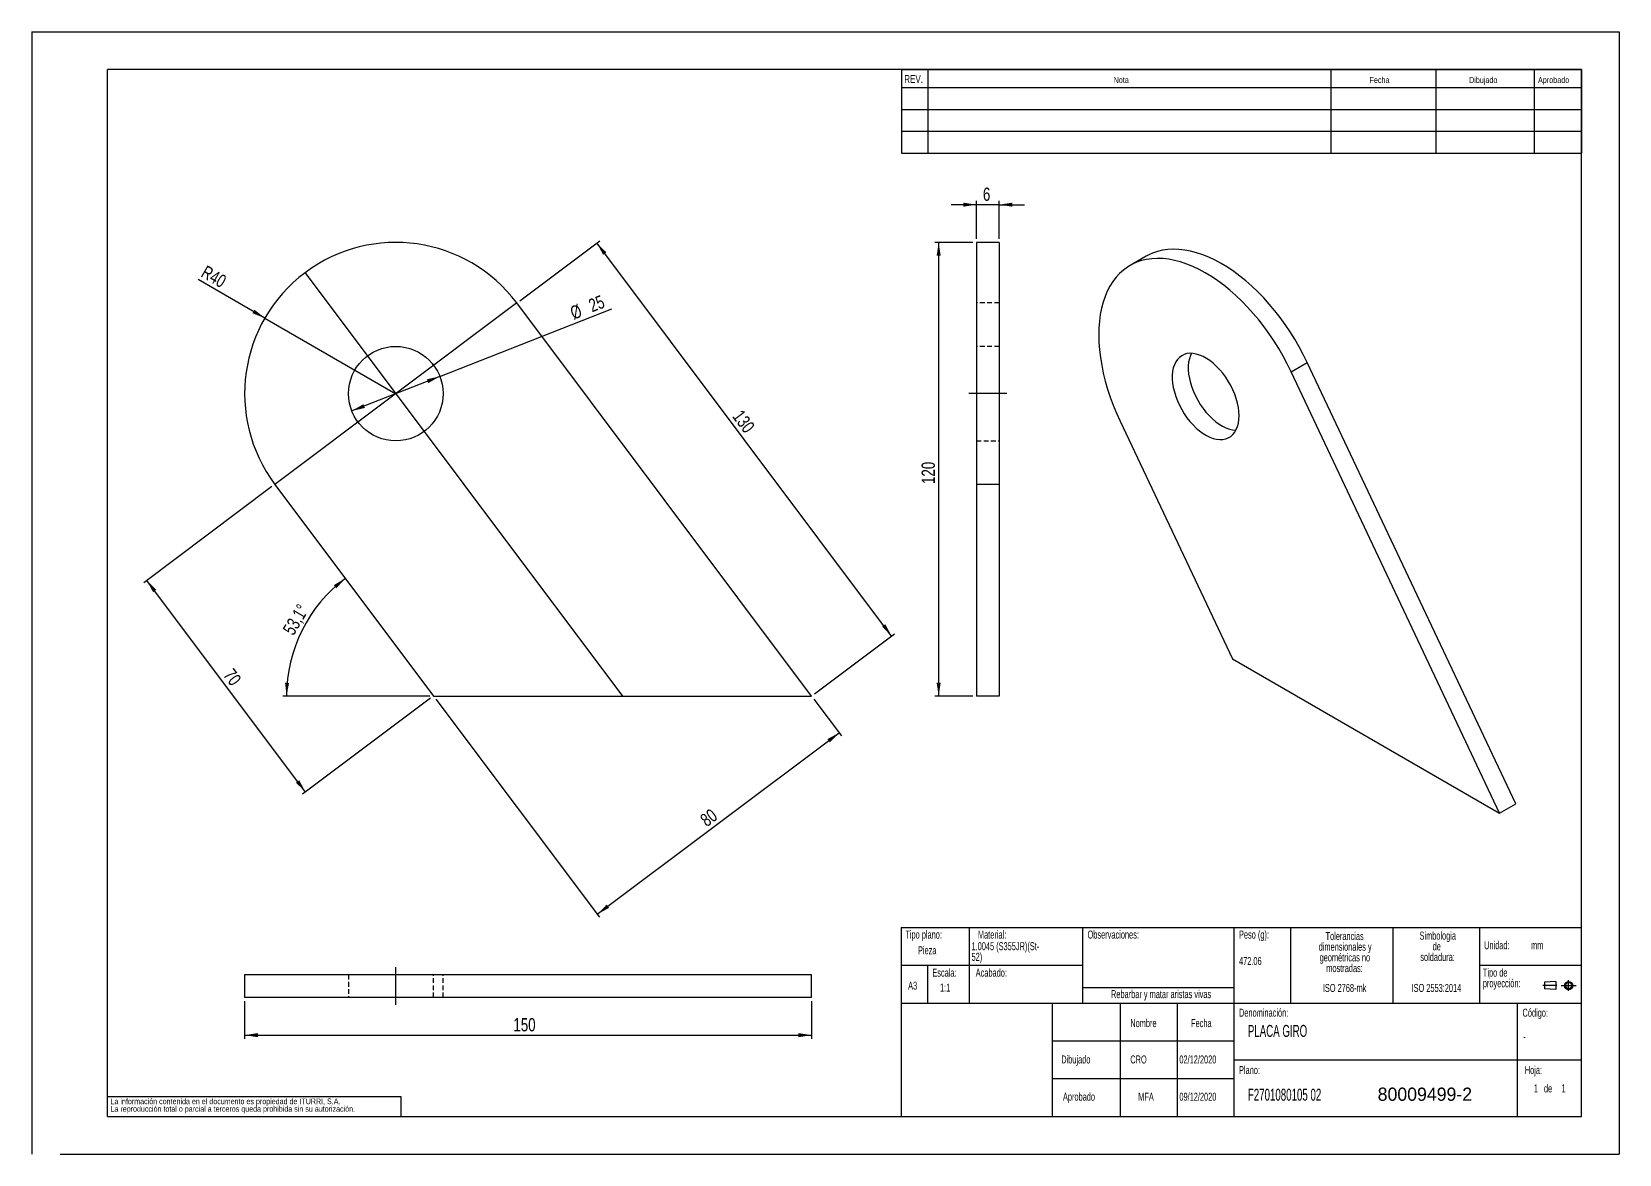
# Model space of a CAD drawing. Extents: x 0 to 2826, y -117 to 813.
# Drawn here: x 0 to 420, y 0 to 297 of the extents above; entities that cross this region are included whole.
import ezdxf

# ---------------------------------------------------------------- set-up
doc = ezdxf.new("R2010")
doc.units = 0
for name, pattern in [('SLD-CENTRADA-DOBLE', [12.7, 6.35, -1.27, 1.27, -1.27, 1.27, -1.27]), ('SLD-CENTRADA-TRAZOS-LARGOS', [19.05, 15.24, -1.27, 1.27, -1.27]), ('SLD-CONTINUA', [0]), ('SLD-DISCONTINUA', [1.905, 1.27, -0.635])]:
    doc.linetypes.add(name, pattern=pattern)
doc.layers.get('0').update_dxf_attribs({"linetype": 'CONTINUOUS'})
doc.layers.add('FORMATO', color=7, linetype='SLD-CONTINUA')
doc.layers.add('SLD-0', color=179, linetype='SLD-CONTINUA')
doc.styles.add('SLDTEXTSTYLE0', font='TXT', dxfattribs={"width": 0.605})
doc.styles.add('SLDTEXTSTYLE1', font='TXT', dxfattribs={"width": 0.75})
doc.dimstyles.new('SLDDIMSTYLE0', dxfattribs={"dimtxt": 3.5, "dimasz": 3.5, "dimexe": 0, "dimexo": 0.0625, "dimgap": 0.875, "dimtad": 1, "dimdec": 1, "dimrnd": 1e-09, "dimzin": 12, "dimdsep": 46, "dimtxsty": 'SLDTEXTSTYLE1', "dimsah": 1, "dimcen": 0.09, "dimadec": 0, "dimazin": 0, "dimtfac": 1, "dimtdec": 1, "dimtofl": 0, "dimtmove": 0, "dimatfit": 3, "dimfxl": 1, "dimtolj": 1, "dimtzin": 12, "dimarcsym": 0})
doc.dimstyles.new('SLDDIMSTYLE1', dxfattribs={"dimtxt": 3.5, "dimasz": 3.5, "dimexe": 0, "dimexo": 0.0625, "dimgap": 0.875, "dimtad": 1, "dimdec": 4, "dimzin": 12, "dimdsep": 46, "dimtxsty": 'SLDTEXTSTYLE1', "dimsah": 1, "dimcen": 0.09, "dimadec": 0, "dimazin": 0, "dimtfac": 1, "dimtdec": 1, "dimtofl": 0, "dimtmove": 0, "dimatfit": 3, "dimfxl": 1, "dimtolj": 1, "dimtzin": 12, "dimarcsym": 0})
doc.dimstyles.new('SLDDIMSTYLE2', dxfattribs={"dimtxt": 3.5, "dimasz": 3.5, "dimexe": 0, "dimexo": 0.0625, "dimgap": 0.875, "dimtad": 1, "dimdec": 1, "dimrnd": 1e-09, "dimzin": 12, "dimdsep": 46, "dimtxsty": 'SLDTEXTSTYLE1', "dimsah": 1, "dimcen": 0, "dimadec": 0, "dimazin": 0, "dimtfac": 1, "dimtdec": 1, "dimtofl": 0, "dimtmove": 0, "dimatfit": 3, "dimfxl": 1, "dimtolj": 1, "dimtzin": 12, "dimarcsym": 0})
doc.dimstyles.new('SLDDIMSTYLE3', dxfattribs={"dimtxt": 3.5, "dimasz": 3.5, "dimexe": 0, "dimexo": 0.0625, "dimgap": 0.875, "dimtad": 1, "dimdec": 1, "dimrnd": 1e-09, "dimzin": 12, "dimdsep": 46, "dimtxsty": 'SLDTEXTSTYLE1', "dimsah": 1, "dimcen": 0, "dimadec": 0, "dimazin": 0, "dimtfac": 1, "dimtdec": 1, "dimtmove": 0, "dimatfit": 3, "dimfxl": 1, "dimtolj": 1, "dimtzin": 12, "dimarcsym": 0})
doc.dimstyles.new('SLDDIMSTYLE4', dxfattribs={"dimtxt": 3.5, "dimasz": 3.5, "dimexe": 0, "dimexo": 0.0625, "dimgap": 0.875, "dimtad": 1, "dimdec": 1, "dimrnd": 1e-09, "dimzin": 12, "dimdsep": 46, "dimtxsty": 'SLDTEXTSTYLE1', "dimsah": 1, "dimcen": 0.09, "dimadec": 0, "dimazin": 0, "dimtfac": 1, "dimtdec": 1, "dimtmove": 0, "dimatfit": 0, "dimfxl": 1, "dimtolj": 1, "dimtzin": 12, "dimarcsym": 0})

# ---------------------------------------------------------------- blocks, each defined once
blk = doc.blocks.new('BLOQUE3')
at = {"color": 7, "linetype": 'SLD-CENTRADA-TRAZOS-LARGOS'}
for p, q in [((397.92, 130.06), (394.8, 130.06)), ((398.88, 130.02), (402.16, 130.02)), ((400.52, 128.85), (400.52, 131.19))]:
    blk.add_line(p, q, dxfattribs=at)
at = {"color": 7, "linetype": 'SLD-CONTINUA'}
for p, q in [((397.68, 130.95), (395.23, 130.77)), ((395.23, 130.77), (395.23, 129.34)), ((397.68, 130.95), (397.68, 129.16)), ((397.68, 129.16), (395.23, 129.34))]:
    blk.add_line(p, q, dxfattribs=at)
for radius in [0.892, 0.713]:
    blk.add_circle((400.52, 130.02), radius, dxfattribs=at)
blk = doc.blocks.new('SW_NOTE_0')
at = {"layer": 'SLD-0', "color": 0, "attachment_point": 2, "style": 'SLDTEXTSTYLE0'}
for s, insert, char_height in [('dimensionales y', (7.54, -0.09), 2.1167), ('Tolerancias', (7.41, 2.73), 2.1167), ('geométricas no', (7.46, -2.92), 2.1167), ('mostradas:', (7.38, -5.74), 2.117)]:
    blk.add_mtext(s, dxfattribs=dict(at, insert=insert, char_height=char_height))
blk = doc.blocks.new('SW_NOTE_0_1')
at = {"layer": 'SLD-0', "color": 0, "attachment_point": 1, "style": 'SLDTEXTSTYLE0'}
for s, insert, char_height in [('Tipo de', (0, 2.73), 2.117), ('proyección:', (0, -0.09), 2.1167)]:
    blk.add_mtext(s, dxfattribs=dict(at, insert=insert, char_height=char_height))
blk = doc.blocks.new('SW_NOTE_0_2')
at = {"layer": 'SLD-0', "color": 0, "char_height": 2.117, "attachment_point": 2, "style": 'SLDTEXTSTYLE0'}
for s, insert in [('Simbologia', (7.11, 2.73)), ('de', (6.84, -0.09)), ('soldadura:', (7.06, -2.92))]:
    blk.add_mtext(s, dxfattribs=dict(at, insert=insert))
blk = doc.blocks.new('SW_NOTE_0_3')
at = {"layer": 'SLD-0', "color": 0, "attachment_point": 1, "style": 'SLDTEXTSTYLE0'}
for s, insert, char_height in [('52)', (0, -0.09), 2.117), ('1.0045 (S355JR)(St-', (0, 2.73), 2.1167)]:
    blk.add_mtext(s, dxfattribs=dict(at, insert=insert, char_height=char_height))
blk = doc.blocks.new('SW_NOTE_0_4')
at = {"layer": 'SLD-0', "color": 0, "char_height": 1.5, "attachment_point": 1, "style": 'SLDTEXTSTYLE1'}
for s, insert in [('La información contenida en el documento es propiedad de ITURRI, S.A.', (0, 1.93)), ('La reproducción total o parcial a terceros queda prohibida sin su autorización.', (0, -0.07))]:
    blk.add_mtext(s, dxfattribs=dict(at, insert=insert))
blk = doc.blocks.new('SW_NOTE_0_5')
at = {"layer": 'SLD-0', "color": 0, "attachment_point": 2, "style": 'SLDTEXTSTYLE0'}
for s, insert, char_height in [('dimensionales y', (7.54, -0.09), 2.1167), ('Tolerancias', (7.41, 2.73), 2.1167), ('geométricas no', (7.46, -2.92), 2.1167), ('mostradas:', (7.38, -5.74), 2.117)]:
    blk.add_mtext(s, dxfattribs=dict(at, insert=insert, char_height=char_height))
blk = doc.blocks.new('SW_NOTE_0_6')
at = {"layer": 'SLD-0', "color": 0, "attachment_point": 1, "style": 'SLDTEXTSTYLE0'}
for s, insert, char_height in [('Tipo de', (0, 2.73), 2.117), ('proyección:', (0, -0.09), 2.1167)]:
    blk.add_mtext(s, dxfattribs=dict(at, insert=insert, char_height=char_height))
blk = doc.blocks.new('SW_NOTE_0_7')
at = {"layer": 'SLD-0', "color": 0, "char_height": 2.117, "attachment_point": 2, "style": 'SLDTEXTSTYLE0'}
for s, insert in [('Simbologia', (7.11, 2.73)), ('de', (6.84, -0.09)), ('soldadura:', (7.06, -2.92))]:
    blk.add_mtext(s, dxfattribs=dict(at, insert=insert))
blk = doc.blocks.new('SW_NOTE_0_8')
at = {"layer": 'SLD-0', "color": 0, "attachment_point": 1, "style": 'SLDTEXTSTYLE0'}
for s, insert, char_height in [('52)', (0, -0.09), 2.117), ('1.0045 (S355JR)(St-', (0, 2.73), 2.1167)]:
    blk.add_mtext(s, dxfattribs=dict(at, insert=insert, char_height=char_height))
blk = doc.blocks.new('SW_NOTE_0_9')
at = {"layer": 'SLD-0', "color": 0, "char_height": 1.5, "attachment_point": 1, "style": 'SLDTEXTSTYLE1'}
for s, insert in [('La información contenida en el documento es propiedad de ITURRI, S.A.', (0, 1.93)), ('La reproducción total o parcial a terceros queda prohibida sin su autorización.', (0, -0.07))]:
    blk.add_mtext(s, dxfattribs=dict(at, insert=insert))
blk = doc.blocks.new('_D')
at = {"layer": 'FORMATO', "color": 7, "transparency": 16777216}
for p, q in [((63.52, 176.64), (29.63, 151.23)), ((72.43, 95.83), (30.43, 151.83)), ((105.52, 120.64), (71.63, 95.23))]:
    blk.add_line(p, q, dxfattribs=at)
for points in [[(30.43, 151.83), (32.1, 148.71), (32.96, 149.35)], [(72.43, 95.83), (70.76, 98.95), (69.9, 98.31)]]:
    blk.add_solid(points, dxfattribs=at)
at = {"layer": 'FORMATO', "color": 7, "transparency": 16777216, "insert": (53.31, 128.85), "char_height": 3.5, "attachment_point": 1, "rotation": 306.8699, "style": 'SLDTEXTSTYLE1'}
blk.add_mtext('70', dxfattribs=at)
blk = doc.blocks.new('_D_1')
at = {"layer": 'FORMATO', "color": 7, "transparency": 16777216}
for p, q in [((129.12, 225.84), (150.29, 241.72)), ((227.49, 137.12), (149.49, 241.12)), ((207.12, 121.84), (228.29, 137.72))]:
    blk.add_line(p, q, dxfattribs=at)
for points in [[(149.49, 241.12), (151.16, 238), (152.02, 238.64)], [(227.49, 137.12), (225.82, 140.24), (224.96, 139.6)]]:
    blk.add_solid(points, dxfattribs=at)
at = {"layer": 'FORMATO', "color": 7, "transparency": 16777216, "insert": (188.01, 197.28), "char_height": 3.5, "attachment_point": 1, "rotation": 306.8699, "style": 'SLDTEXTSTYLE1'}
blk.add_mtext('130', dxfattribs=at)
blk = doc.blocks.new('_D_2')
at = {"layer": 'FORMATO', "color": 7, "transparency": 16777216}
blk.add_line((105.32, 121.24), (66.4, 121.24), dxfattribs=at)
blk.add_arc((106.32, 121.24), 38.92, 126.8699, 180, dxfattribs=at)
for points in [[(82.97, 152.38), (79.92, 150.58), (80.6, 149.74)], [(67.4, 121.24), (68.09, 124.72), (67.02, 124.76)]]:
    blk.add_solid(points, dxfattribs=at)
at = {"layer": 'FORMATO', "color": 7, "transparency": 16777216, "insert": (66.23, 138.82), "char_height": 3.5, "attachment_point": 1, "rotation": 59.1612, "style": 'SLDTEXTSTYLE1'}
blk.add_mtext('53,1°', dxfattribs=at)
blk = doc.blocks.new('_D_3')
at = {"layer": 'FORMATO', "color": 7, "transparency": 16777216}
for q in [(44.01, 231.45), (96.32, 201.24)]:
    blk.add_line((61.68, 221.24), q, dxfattribs=at)
blk.add_solid([(61.68, 221.24), (58.92, 223.46), (58.38, 222.53)], dxfattribs=at)
at = {"layer": 'FORMATO', "color": 7, "transparency": 16777216, "insert": (46.26, 235.35), "char_height": 3.5, "attachment_point": 1, "rotation": 330, "style": 'SLDTEXTSTYLE1'}
blk.add_mtext('R40', dxfattribs=at)
blk = doc.blocks.new('_D_4')
at = {"layer": 'FORMATO', "color": 7, "transparency": 16777216}
for q in [(153.45, 223.65), (84.68, 196.68)]:
    blk.add_line((107.96, 205.81), q, dxfattribs=at)
for points in [[(107.96, 205.81), (104.5, 205.03), (104.9, 204.03)], [(84.68, 196.68), (88.14, 197.46), (87.74, 198.46)]]:
    blk.add_solid(points, dxfattribs=at)
at = {"layer": 'FORMATO', "color": 7, "transparency": 16777216, "char_height": 3.5, "attachment_point": 1, "rotation": 21.4096, "style": 'SLDTEXTSTYLE1'}
for s, insert in [('25', (146.97, 226)), ('%%c', (142.08, 224.03))]:
    blk.add_mtext(s, dxfattribs=dict(at, insert=insert))
blk = doc.blocks.new('_D_5')
at = {"layer": 'FORMATO', "color": 7, "transparency": 16777216}
for p, q in [((106.92, 120.44), (150.22, 62.71)), ((206.92, 120.44), (214.22, 110.71)), ((149.62, 63.51), (213.62, 111.51))]:
    blk.add_line(p, q, dxfattribs=at)
for points in [[(213.62, 111.51), (210.5, 109.84), (211.14, 108.98)], [(149.62, 63.51), (152.74, 65.18), (152.1, 66.04)]]:
    blk.add_solid(points, dxfattribs=at)
at = {"layer": 'FORMATO', "color": 7, "transparency": 16777216, "insert": (176.49, 89.3), "char_height": 3.5, "attachment_point": 1, "rotation": 36.8699, "style": 'SLDTEXTSTYLE1'}
blk.add_mtext('80', dxfattribs=at)
blk = doc.blocks.new('_D_6')
at = {"layer": 'FORMATO', "color": 7, "transparency": 16777216}
for p, q in [((56.32, 40.51), (56.32, 30.51)), ((206.32, 40.51), (206.32, 30.51)), ((56.32, 31.51), (206.32, 31.51))]:
    blk.add_line(p, q, dxfattribs=at)
for points in [[(56.32, 31.51), (59.82, 30.97), (59.82, 32.05)], [(206.32, 31.51), (202.82, 32.05), (202.82, 30.97)]]:
    blk.add_solid(points, dxfattribs=at)
at = {"layer": 'FORMATO', "color": 7, "transparency": 16777216, "insert": (127.44, 36.02), "char_height": 3.5, "attachment_point": 1, "style": 'SLDTEXTSTYLE1'}
blk.add_mtext('150', dxfattribs=at)
blk = doc.blocks.new('_D_7')
at = {"layer": 'FORMATO', "color": 7, "transparency": 16777216}
for p, q in [((248.94, 241.24), (238.94, 241.24)), ((239.94, 241.24), (239.94, 121.24)), ((248.94, 121.24), (238.94, 121.24))]:
    blk.add_line(p, q, dxfattribs=at)
for points in [[(239.94, 241.24), (239.4, 237.74), (240.48, 237.74)], [(239.94, 121.24), (240.48, 124.74), (239.4, 124.74)]]:
    blk.add_solid(points, dxfattribs=at)
at = {"layer": 'FORMATO', "color": 7, "transparency": 16777216, "insert": (235.43, 177.36), "char_height": 3.5, "attachment_point": 1, "rotation": 90, "style": 'SLDTEXTSTYLE1'}
blk.add_mtext('120', dxfattribs=at)
blk = doc.blocks.new('_D_8')
at = {"layer": 'FORMATO', "color": 7, "transparency": 16777216}
for p, q in [((249.94, 242.24), (249.94, 252.24)), ((255.94, 242.24), (255.94, 252.24)), ((249.94, 251.24), (243.21, 251.24)), ((255.94, 251.24), (249.94, 251.24)), ((255.94, 251.24), (262.67, 251.24))]:
    blk.add_line(p, q, dxfattribs=at)
for points in [[(249.94, 251.24), (246.44, 251.78), (246.44, 250.71)], [(255.94, 251.24), (259.44, 250.71), (259.44, 251.78)]]:
    blk.add_solid(points, dxfattribs=at)
at = {"layer": 'FORMATO', "color": 7, "transparency": 16777216, "insert": (251.65, 255.76), "char_height": 3.5, "attachment_point": 1, "style": 'SLDTEXTSTYLE1'}
blk.add_mtext('6', dxfattribs=at)

msp = doc.modelspace()

# ---------------------------------------------------------------- linework, layer by layer
at = {"color": 7, "linetype": 'SLD-CONTINUA'}
for p, q in [((0, 297), (420, 297)), ((0, 297), (0, -0.00135)), ((420, 297), (420, 0)), ((410, 287), (20, 287)), ((20, 10), (20, 287)), ((410, 10), (410, 287)), ((255.94249, 241.2439), (249.94249, 241.2439)), ((249.94249, 241.2439), (249.94249, 177.2439)), ((255.94249, 241.2439), (255.94249, 177.2439)), ((294.81631, 237.59902), (290.57367, 235.14979)), ((206.3204, 121.24391), (128.32041, 225.2439)), ((388.35379, 90.28213), (333.19946, 207.04229)), ((392.59643, 92.73136), (337.4421, 209.49151)), ((287.94462, 193.97339), (317.64311, 131.10254)), ((64.3204, 177.2439), (106.3204, 121.24391)), ((255.94249, 177.2439), (249.94249, 177.2439)), ((249.94249, 177.2439), (249.94249, 121.24391)), ((255.94249, 177.2439), (255.94249, 121.24391)), ((317.64311, 131.10254), (388.35379, 90.28213)), ((106.3204, 121.24391), (206.3204, 121.24391)), ((255.94249, 121.24391), (249.94249, 121.24391)), ((388.35379, 90.28213), (392.59643, 92.73136)), ((230, 60), (410, 60)), ((230, 60), (230, 10)), ((56.32041, 47.51059), (56.32041, 41.51059)), ((128.32041, 47.51059), (56.32041, 47.51059)), ((206.3204, 47.51059), (128.32041, 47.51059)), ((206.3204, 41.51059), (206.3204, 47.51059)), ((128.32041, 41.51059), (56.32041, 41.51059)), ((206.3204, 41.51059), (128.32041, 41.51059)), ((20, 10), (410, 10)), ((7.53062, 0), (420, 0))]:
    msp.add_line(p, q, dxfattribs=at)
at = {"color": 7, "linetype": 'SLD-DISCONTINUA'}
for p, q in [((255.94249, 225.2439), (249.94249, 225.2439)), ((255.94249, 213.7439), (249.94249, 213.7439)), ((249.94249, 188.7439), (255.94249, 188.7439)), ((83.8204, 47.51059), (83.8204, 41.51059)), ((106.3204, 41.51059), (106.3204, 47.51059)), ((108.8204, 41.51059), (108.8204, 47.51059))]:
    msp.add_line(p, q, dxfattribs=at)
at = {"color": 8, "linetype": 'SLD-CENTRADA-DOBLE'}
msp.add_line((333.19946, 207.04229), (337.4421, 209.49151), dxfattribs=at)
at = {"color": 7, "linetype": 'SLD-CONTINUA', "flags": 128}
for points in [[(337.4421, 209.49151), (336.41707, 211.56938), (335.31894, 213.61811), (334.15143, 215.63076), (332.91849, 217.60053), (331.6243, 219.52075), (330.27322, 221.38492), (328.86985, 223.18675), (327.41891, 224.92011), (325.92532, 226.57916), (324.39414, 228.15829), (322.83054, 229.65214), (321.23982, 231.05566), (319.62736, 232.36411), (317.99862, 233.57305), (316.3591, 234.6784), (314.71436, 235.67641), (313.06995, 236.56371), (311.43145, 237.33729), (309.8044, 237.99455), (308.1943, 238.53325), (306.6066, 238.95157), (305.04668, 239.24809), (303.51981, 239.42182), (302.03115, 239.47216), (300.58575, 239.39895), (299.1885, 239.20243), (297.84412, 238.88327), (296.55716, 238.44254), (295.33199, 237.88174), (294.81631, 237.59902)], [(333.19946, 207.04229), (332.17443, 209.12016), (331.0763, 211.16888), (329.90879, 213.18154), (328.67585, 215.15131), (327.38166, 217.07152), (326.03058, 218.9357), (324.6272, 220.73752), (323.17626, 222.47089), (321.68268, 224.12994), (320.1515, 225.70906), (318.5879, 227.20292), (316.99718, 228.60644), (315.38472, 229.91488), (313.75598, 231.12383), (312.11646, 232.22917), (310.47172, 233.22719), (308.82731, 234.11448), (307.18881, 234.88807), (305.56176, 235.54533), (303.95166, 236.08402), (302.36396, 236.50234), (300.80404, 236.79887), (299.27716, 236.9726), (297.78851, 237.02294), (296.34311, 236.94973), (294.94586, 236.75321), (293.60148, 236.43405), (292.31452, 235.99332), (291.08934, 235.43252), (289.93009, 234.75355), (288.84068, 233.9587), (287.82481, 233.05066), (286.8859, 232.03251), (286.02713, 230.9077), (285.25143, 229.68001), (284.5614, 228.35362), (283.95938, 226.93301), (283.4474, 225.42298), (283.02721, 223.82865), (282.70023, 222.1554), (282.46755, 220.40891), (282.32997, 218.59508), (282.28795, 216.72005), (282.34163, 214.79016), (282.49084, 212.81194), (282.73507, 210.79209), (283.07349, 208.73745), (283.50495, 206.65495), (284.028, 204.55166), (284.64087, 202.43468), (285.34148, 200.31118), (286.12746, 198.18835), (286.99616, 196.07337), (287.94462, 193.97339)], [(319.41088, 195.40529), (319.36403, 196.4818), (319.22399, 197.60099), (318.99223, 198.751), (318.67122, 199.91962), (318.26435, 201.09449), (317.77594, 202.26313), (317.21117, 203.41317), (316.57603, 204.53241), (315.87724, 205.60898), (315.12221, 206.63149), (314.31895, 207.58908), (313.47597, 208.47161), (312.60221, 209.26972), (311.70693, 209.97496), (310.79962, 210.57984), (309.8899, 211.07795), (308.98741, 211.46402), (308.10171, 211.73395), (307.24221, 211.88488), (306.418, 211.91521), (305.63782, 211.82462), (304.90994, 211.61407), (304.24209, 211.28579), (303.64134, 210.84326), (303.11405, 210.29118), (302.66582, 209.63539), (302.3014, 208.88284), (302.02464, 208.04152), (301.8385, 207.12033), (301.74493, 206.12906), (301.74493, 205.07819), (301.8385, 203.97888), (302.02464, 202.84278), (302.3014, 201.68193), (302.66582, 200.50863), (303.11405, 199.33532), (303.64134, 198.17444), (304.24209, 197.03829), (304.90994, 195.93893), (305.63782, 194.88799), (306.418, 193.89663), (307.24221, 192.97535), (308.10171, 192.13391), (308.98741, 191.38124), (309.8899, 190.72531), (310.79962, 190.17308), (311.70693, 189.73041), (312.60221, 189.40197), (313.47597, 189.19126), (314.31895, 189.10051), (315.12221, 189.13068), (315.87724, 189.28145), (316.57603, 189.55122), (317.21117, 189.93714), (317.77594, 190.4351), (318.26435, 191.03985), (318.67122, 191.74495), (318.99223, 192.54294), (319.22399, 193.42537), (319.36403, 194.38286), (319.41088, 195.40529)], [(306.81479, 211.91554), (306.54404, 211.33206), (306.26728, 210.49074), (306.08114, 209.56956), (305.98757, 208.57828), (305.98757, 207.52742), (306.08114, 206.42811), (306.26728, 205.29201), (306.54404, 204.13115), (306.90846, 202.95785), (307.35669, 201.78454), (307.88398, 200.62366), (308.48473, 199.48752), (309.15259, 198.38815), (309.88046, 197.33722), (310.66064, 196.34585), (311.48485, 195.42457), (312.34436, 194.58314), (313.23005, 193.83046), (314.13254, 193.17454), (315.04226, 192.62231), (315.94957, 192.17963), (316.84485, 191.8512), (317.71861, 191.64049), (318.56159, 191.54973), (318.57193, 191.54936)]]:
    msp.add_lwpolyline(points, dxfattribs=at)
at = {"color": 7, "linetype": 'SLD-CONTINUA'}
msp.add_circle((96.3204, 201.2439), 12.5, dxfattribs=at)
msp.add_arc((96.3204, 201.2439), 40, 36.8698976, 216.8698976, dxfattribs=at)
at = {"layer": 'FORMATO'}
for p, q in [((230.09147, 287), (410, 287)), ((230.09147, 287), (230.09147, 264.86559)), ((237.03357, 287), (237.03357, 264.86559)), ((343.65705, 287), (343.65705, 264.86559)), ((371.46224, 287), (371.46224, 264.86559)), ((397.51274, 287), (397.51274, 264.86559)), ((410, 287), (410, 264.86559)), ((230.09147, 282.26559), (410, 282.26559)), ((230.09147, 276.46559), (410, 276.46559)), ((230.09147, 270.66559), (410, 270.66559)), ((230.09147, 264.86559), (410, 264.86559))]:
    msp.add_line(p, q, dxfattribs=at)
at = {"layer": 'FORMATO', "color": 7}
for p, q in [((72.3204, 233.2439), (156.3204, 121.2439)), ((128.3204, 225.2439), (64.3204, 177.2439))]:
    msp.add_line(p, q, dxfattribs=at)
at = {"layer": 'FORMATO', "color": 7, "linetype": 'SLD-CENTRADA-TRAZOS-LARGOS'}
for p, q in [((257.94249, 201.2439), (247.94249, 201.2439)), ((96.3204, 39.51059), (96.3204, 49.51059))]:
    msp.add_line(p, q, dxfattribs=at)
at = {"layer": 'SLD-0'}
for p, q in [((248, 60), (248, 40)), ((278, 60), (278, 40)), ((318, 60), (318, 40)), ((333, 60), (333, 40)), ((360.08171, 60), (360.08171, 40)), ((383, 60), (383, 40)), ((230, 50), (248, 50)), ((237, 50), (237, 40)), ((248, 50), (278, 50)), ((383, 50), (410, 50)), ((278, 44.15793), (318, 44.15793)), ((230, 40), (410, 40)), ((270, 40), (270, 10)), ((288, 40), (288, 10)), ((303, 40), (303, 10)), ((318, 40), (318, 10)), ((393, 40), (393, 10)), ((270, 30), (318, 30)), ((318, 25), (393, 25)), ((393, 25), (410, 25)), ((270, 20), (318, 20)), ((20.00222, 15.24515), (97.62867, 15.24515)), ((97.62867, 15.24515), (97.62867, 10))]:
    msp.add_line(p, q, dxfattribs=at)

# ---------------------------------------------------------------- block references
at = {"color": 7, "linetype": 'Continuous', "xscale": 1.2, "yscale": 1.2, "zscale": 1.2}
msp.add_blockref('BLOQUE3', (-74.01076, -111.40755), dxfattribs=at)
msp.add_blockref('BLOQUE3', (-74.01076, -111.40755), dxfattribs=at)
at = {"layer": 'SLD-0'}
for name, p in [('SW_NOTE_0', (339.94542, 56.05598)), ('SW_NOTE_0_5', (339.94542, 56.05598)), ('SW_NOTE_0_2', (364.87312, 56.16554)), ('SW_NOTE_0_7', (364.87312, 56.16554)), ('SW_NOTE_0_3', (248.63483, 53.37723)), ('SW_NOTE_0_8', (248.63483, 53.37723)), ('SW_NOTE_0_1', (383.914, 46.39095)), ('SW_NOTE_0_6', (383.914, 46.39095)), ('SW_NOTE_0_4', (20.83783, 12.8192)), ('SW_NOTE_0_9', (20.83783, 12.8192))]:
    msp.add_blockref(name, p, dxfattribs=at)

# ---------------------------------------------------------------- texts
at = {"insert": (356.0835, 17.63477), "char_height": 3.5, "width": 30.0125, "attachment_point": 1}
msp.add_mtext('80009499-2', dxfattribs=at)
at = {"layer": 'FORMATO', "attachment_point": 1, "style": 'SLDTEXTSTYLE1'}
for s, insert, char_height in [('REV.', (230.8357, 285.55214), 2.116667), ('Nota', (286.22438, 285.02582), 1.5875), ('Fecha', (353.92641, 285.02582), 1.5875), ('Dibujado', (380.26085, 285.02582), 1.5875), ('Aprobado', (398.51007, 285.02582), 1.5875)]:
    msp.add_mtext(s, dxfattribs=dict(at, insert=insert, char_height=char_height))
at = {"layer": 'SLD-0', "style": 'SLDTEXTSTYLE0'}
for s, insert, char_height, attachment_point in [('Tipo plano:', (231.12929, 59.18086), 2.1166667, 1), ('Tipo plano:', (231.12929, 59.18086), 2.1166667, 1), ('Material:', (250.32967, 59.18086), 2.116667, 1), ('Material:', (250.32967, 59.18086), 2.116667, 1), ('Observaciones:', (279.33862, 59.18086), 2.1166667, 1), ('Observaciones:', (279.33862, 59.18086), 2.1166667, 1), ('Peso (g):', (319.40306, 59.18086), 2.116667, 1), ('Peso (g):', (319.40306, 59.18086), 2.116667, 1), ('Pieza', (234.47259, 55.0192), 2.116667, 1), ('Pieza', (234.47259, 55.0192), 2.116667, 1), ('Unidad:', (384.24615, 56.37063), 2.116667, 1), ('Unidad:', (384.24615, 56.37063), 2.116667, 1), ('mm', (396.66218, 56.37063), 2.116667, 1), ('mm', (396.66218, 56.37063), 2.116667, 1), ('472.06', (319.40306, 52.18131), 2.116667, 1), ('472.06', (319.40306, 52.18131), 2.116667, 1), ('Escala:', (238.2631, 49.10147), 2.116667, 1), ('Escala:', (238.2631, 49.10147), 2.116667, 1), ('Acabado:', (249.73828, 49.10147), 2.116667, 1), ('Acabado:', (249.73828, 49.10147), 2.116667, 1), ('A3', (231.85935, 45.67437), 2.116667, 1), ('A3', (231.85935, 45.67437), 2.116667, 1), ('1:1', (240.29023, 45.13474), 2.116667, 1), ('1:1', (240.29023, 45.13474), 2.116667, 1), ('Rebarbar y matar aristas vivas', (298.78549, 43.42373), 2.1166667, 2), ('Rebarbar y matar aristas vivas', (298.78549, 43.42373), 2.1166667, 2), ('ISO 2768-mk', (347.33661, 45.06002), 2.1166667, 2), ('ISO 2768-mk', (347.33661, 45.06002), 2.1166667, 2), ('ISO 2553:2014', (371.62539, 45.06002), 2.1166667, 2), ('ISO 2553:2014', (371.62539, 45.06002), 2.1166667, 2), ('Denominación:', (319.40306, 38.51431), 2.1166667, 1), ('Denominación:', (319.40306, 38.51431), 2.1166667, 1), ('Código:', (394.39794, 38.51431), 2.116667, 1), ('Código:', (394.39794, 38.51431), 2.116667, 1), ('Nombre', (290.63775, 35.75483), 2.116667, 1), ('Nombre', (290.63775, 35.75483), 2.116667, 1), ('Fecha', (306.70833, 35.75483), 2.116667, 1), ('Fecha', (306.70833, 35.75483), 2.116667, 1), ('PLACA GIRO', (321.73897, 34.21733), 3.175, 1), ('PLACA GIRO', (321.73897, 34.21733), 3.175, 1), ('-', (394.58639, 32.19317), 2.11667, 1), ('-', (394.58639, 32.19317), 2.11667, 1), ('Dibujado', (272.37319, 26.14031), 2.116667, 1), ('Dibujado', (272.37319, 26.14031), 2.116667, 1), ('CRO', (290.63775, 26.14031), 2.116667, 1), ('02/12/2020', (303.62865, 26.14031), 2.116667, 1), ('Plano:', (319.40306, 23.33827), 2.116667, 1), ('Plano:', (319.40306, 23.33827), 2.116667, 1), ('Hoja:', (395.01392, 23.33827), 2.116667, 1), ('Hoja:', (395.01392, 23.33827), 2.116667, 1), ('F2701080105 02', (321.73897, 17.34676), 3.175, 1), ('F2701080105 02', (321.73897, 17.34676), 3.175, 1), ('1', (397.41271, 18.4749), 2.11667, 1), ('1', (397.41271, 18.4749), 2.11667, 1), ('1', (397.41271, 18.4749), 2.11667, 1), ('1', (397.41271, 18.4749), 2.11667, 1), ('de', (400.0775, 18.4749), 2.116667, 1), ('de', (400.0775, 18.4749), 2.116667, 1), ('de', (400.0775, 18.4749), 2.116667, 1), ('de', (400.0775, 18.4749), 2.116667, 1), ('1', (404.7308, 18.4749), 2.11667, 1), ('1', (404.7308, 18.4749), 2.11667, 1), ('1', (404.7308, 18.4749), 2.11667, 1), ('1', (404.7308, 18.4749), 2.11667, 1), ('Aprobado', (272.82454, 16.28236), 2.116667, 1), ('Aprobado', (272.82454, 16.28236), 2.116667, 1), ('MFA', (292.73506, 16.28236), 2.116667, 1), ('09/12/2020', (303.62865, 16.28236), 2.116667, 1)]:
    msp.add_mtext(s, dxfattribs=dict(at, insert=insert, char_height=char_height, attachment_point=attachment_point))

# ---------------------------------------------------------------- dimensions: what is measured, and where the dimension line sits
at = {"layer": 'FORMATO', "color": 7}
dim = msp.add_linear_dim(base=(249.94249, 251.2439), p1=(255.94249, 241.2439), p2=(249.94249, 241.2439), dimstyle='SLDDIMSTYLE4', dxfattribs=at)
dim.commit()
dim.dimension.update_dxf_attribs({"geometry": '_D_8', "text_midpoint": (252.94249, 251.2439), "dimtype": 160})
for base, p1, p2, angle, picture, middle in [((149.48875, 241.12017), (206.3204, 121.2439), (128.3204, 225.2439), 306.8698976, '_D_1', (186.72876, 191.46682)), ((239.94249, 121.2439), (249.94249, 241.2439), (249.94249, 121.2439), 90, '_D_7', (239.94249, 181.2439)), ((30.43347, 151.8287), (106.3204, 121.2439), (64.3204, 177.2439), 306.8698976, '_D', (51.25225, 124.07032)), ((213.6194, 111.5119), (106.3204, 121.2439), (206.3204, 121.2439), 36.8698976, '_D_5', (181.26207, 87.2439)), ((206.3204, 31.51059), (56.3204, 41.51059), (206.3204, 41.51059), 0, '_D_6', (131.3204, 31.51059))]:
    dim = msp.add_linear_dim(base=base, p1=p1, p2=p2, angle=angle, dimstyle='SLDDIMSTYLE0', dxfattribs=at)
    dim.commit()
    dim.dimension.update_dxf_attribs({"geometry": picture, "text_midpoint": middle, "dimtype": 160})
dim = msp.add_radius_dim(center=(96.3204, 201.2439), mpoint=(61.67939, 221.2439), dimstyle='SLDDIMSTYLE2', dxfattribs=at)
dim.commit()
dim.dimension.update_dxf_attribs({"geometry": '_D_3', "text_midpoint": (47.41754, 229.478), "dimtype": 164})
dim = msp.add_diameter_dim_2p(p1=(107.95784, 205.80681), p2=(84.68297, 196.68099), dimstyle='SLDDIMSTYLE3', dxfattribs=at)
dim.commit()
dim.dimension.update_dxf_attribs({"geometry": '_D_4', "text_midpoint": (148.65453, 221.76354), "dimtype": 163})
dim = msp.add_angular_dim_2l(base=(71.50557, 138.65132), line1=((64.3204, 177.2439), (106.3204, 121.2439)), line2=((206.3204, 121.2439), (106.3204, 121.2439)), dimstyle='SLDDIMSTYLE1', override={"dimadec": 4, "dimazin": 3}, dxfattribs=at)
dim.commit()
dim.dimension.update_dxf_attribs({"geometry": '_D_2', "text_midpoint": (72.89963, 141.1974), "dimtype": 162})

doc.saveas('drawing.dxf')
